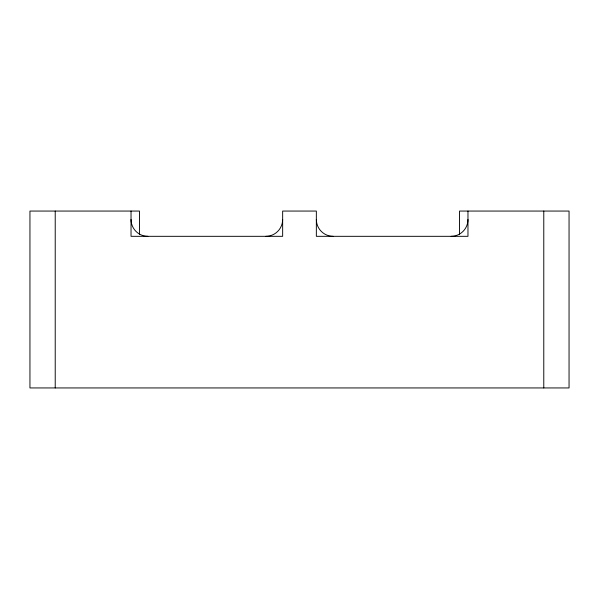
<?xml version="1.0" encoding="UTF-8"?>
<svg xmlns="http://www.w3.org/2000/svg" width="599" height="599" viewBox="0 0 599 599"><rect width="100%" height="100%" fill="white"/><g stroke="black" fill="none" stroke-linecap="round" stroke-linejoin="round"><path stroke-width="0.9" d="M543.78 211.058L543.78 387.942M467.969 211.058L467.969 236.32L316.347 236.32L316.347 211.058L282.653 211.058L282.653 236.32L131.031 236.32L131.031 211.058M459.545 234.449L459.545 211.058L569.05 211.058L569.05 387.942L29.95 387.942L29.95 211.058L139.455 211.058L139.455 234.449M55.22 211.058L55.22 387.942M147.878 236.32A16.847 16.847 0 0 1 131.031 219.474M467.969 219.474A16.847 16.847 0 0 1 451.122 236.328M333.194 236.328A16.847 16.847 0 0 1 316.347 219.474M282.653 219.474A16.847 16.847 0 0 1 265.806 236.328"/></g></svg>
